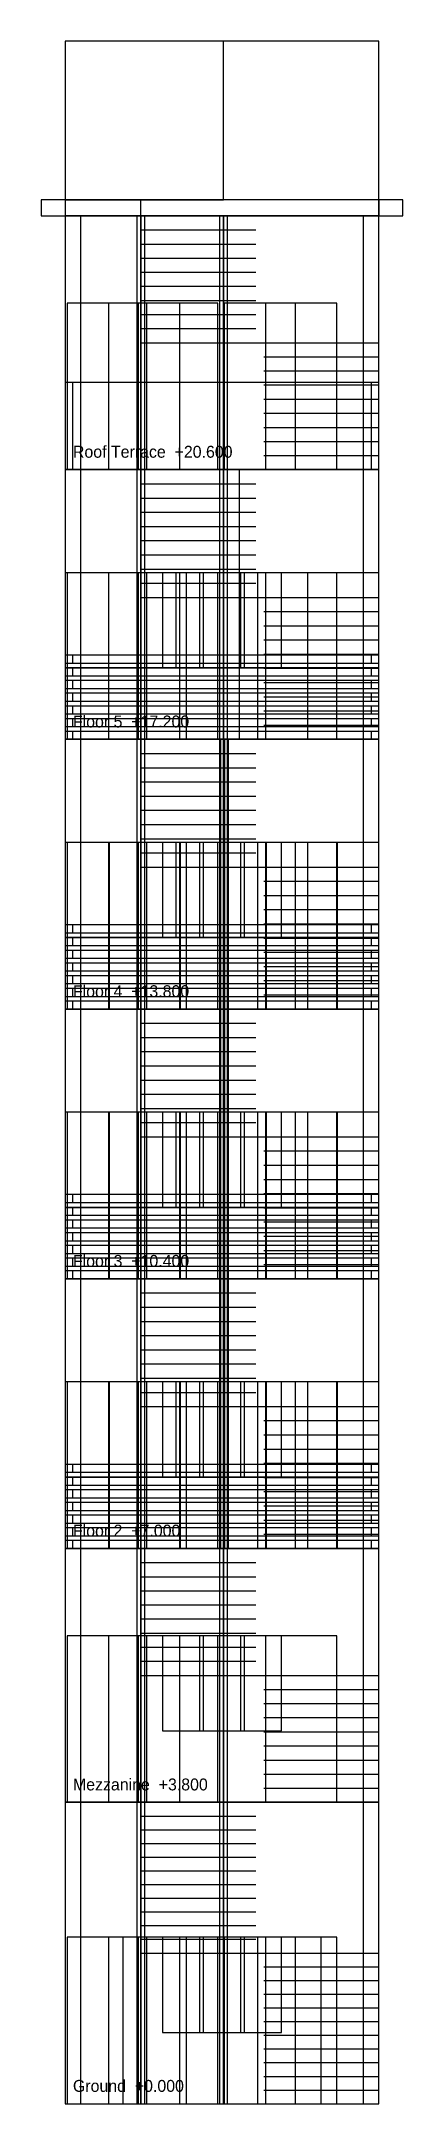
# Model space of a CAD drawing. Header units: millimetres. Extents: x -300 to 4260, y 0 to 26000.
import ezdxf

# ---------------------------------------------------------------- set-up
doc = ezdxf.new("R2010")
doc.units = ezdxf.units.MM
for name, color, linetype in [('DIMS', 8, 'Continuous'), ('DOORS', 1, 'Continuous'), ('ELEV', 7, 'Continuous'), ('LEVELS', 8, 'Continuous'), ('STAIRS', 3, 'Continuous'), ('TEXT', 2, 'Continuous'), ('WINDOWS', 5, 'Continuous')]:
    doc.layers.add(name, color=color, linetype=linetype)

msp = doc.modelspace()

# ---------------------------------------------------------------- linework, layer by layer
at = {"layer": 'DIMS'}
msp.add_line((0, 0), (3960, 0), dxfattribs=at)
at = {"layer": 'DOORS'}
for points in [[(28, 20600), (928, 20600), (928, 22700), (28, 22700)], [(28, 20600), (928, 20600), (928, 22700), (28, 22700)], [(550, 20600), (1450, 20600), (1450, 22700), (550, 22700)], [(1028, 20600), (1928, 20600), (1928, 22700), (1028, 22700)], [(2008, 20600), (2908, 20600), (2908, 22700), (2008, 22700)], [(2530, 20600), (3430, 20600), (3430, 22700), (2530, 22700)], [(2530, 20600), (3430, 20600), (3430, 22700), (2530, 22700)], [(28, 17200), (928, 17200), (928, 19300), (28, 19300)], [(550, 17200), (1450, 17200), (1450, 19300), (550, 19300)], [(1028, 17200), (1928, 17200), (1928, 19300), (1028, 19300)], [(1530, 17200), (2430, 17200), (2430, 19300), (1530, 19300)], [(2530, 17200), (3430, 17200), (3430, 19300), (2530, 19300)], [(2530, 17200), (3430, 17200), (3430, 19300), (2530, 19300)], [(2530, 17200), (3430, 17200), (3430, 19300), (2530, 19300)], [(2530, 17200), (3430, 17200), (3430, 19300), (2530, 19300)], [(3060, 17200), (3960, 17200), (3960, 19300), (3060, 19300)], [(28, 13800), (928, 13800), (928, 15900), (28, 15900)], [(28, 13800), (928, 13800), (928, 15900), (28, 15900)], [(550, 13800), (1450, 13800), (1450, 15900), (550, 15900)], [(555, 13800), (1455, 13800), (1455, 15900), (555, 15900)], [(555, 13800), (1455, 13800), (1455, 15900), (555, 15900)], [(1028, 13800), (1928, 13800), (1928, 15900), (1028, 15900)], [(1530, 13800), (2430, 13800), (2430, 15900), (1530, 15900)], [(2008, 13800), (2908, 13800), (2908, 15900), (2008, 15900)], [(2530, 13800), (3430, 13800), (3430, 15900), (2530, 15900)], [(2530, 13800), (3430, 13800), (3430, 15900), (2530, 15900)], [(2535, 13800), (3435, 13800), (3435, 15900), (2535, 15900)], [(2535, 13800), (3435, 13800), (3435, 15900), (2535, 15900)], [(3060, 13800), (3960, 13800), (3960, 15900), (3060, 15900)], [(28, 10400), (928, 10400), (928, 12500), (28, 12500)], [(28, 10400), (928, 10400), (928, 12500), (28, 12500)], [(550, 10400), (1450, 10400), (1450, 12500), (550, 12500)], [(555, 10400), (1455, 10400), (1455, 12500), (555, 12500)], [(555, 10400), (1455, 10400), (1455, 12500), (555, 12500)], [(1028, 10400), (1928, 10400), (1928, 12500), (1028, 12500)], [(1530, 10400), (2430, 10400), (2430, 12500), (1530, 12500)], [(2008, 10400), (2908, 10400), (2908, 12500), (2008, 12500)], [(2530, 10400), (3430, 10400), (3430, 12500), (2530, 12500)], [(2530, 10400), (3430, 10400), (3430, 12500), (2530, 12500)], [(2535, 10400), (3435, 10400), (3435, 12500), (2535, 12500)], [(2535, 10400), (3435, 10400), (3435, 12500), (2535, 12500)], [(3060, 10400), (3960, 10400), (3960, 12500), (3060, 12500)], [(28, 7000), (928, 7000), (928, 9100), (28, 9100)], [(28, 7000), (928, 7000), (928, 9100), (28, 9100)], [(550, 7000), (1450, 7000), (1450, 9100), (550, 9100)], [(555, 7000), (1455, 7000), (1455, 9100), (555, 9100)], [(555, 7000), (1455, 7000), (1455, 9100), (555, 9100)], [(1028, 7000), (1928, 7000), (1928, 9100), (1028, 9100)], [(1530, 7000), (2430, 7000), (2430, 9100), (1530, 9100)], [(2008, 7000), (2908, 7000), (2908, 9100), (2008, 9100)], [(2530, 7000), (3430, 7000), (3430, 9100), (2530, 9100)], [(2530, 7000), (3430, 7000), (3430, 9100), (2530, 9100)], [(2535, 7000), (3435, 7000), (3435, 9100), (2535, 9100)], [(2535, 7000), (3435, 7000), (3435, 9100), (2535, 9100)], [(3060, 7000), (3960, 7000), (3960, 9100), (3060, 9100)], [(28, 3800), (928, 3800), (928, 5900), (28, 5900)], [(550, 3800), (1450, 3800), (1450, 5900), (550, 5900)], [(1028, 3800), (1928, 3800), (1928, 5900), (1028, 5900)], [(2530, 3800), (3430, 3800), (3430, 5900), (2530, 5900)], [(2530, 3800), (3430, 3800), (3430, 5900), (2530, 5900)], [(28, 0), (928, 0), (928, 2100), (28, 2100)], [(28, 0), (928, 0), (928, 2100), (28, 2100)], [(550, 0), (1450, 0), (1450, 2100), (550, 2100)], [(730, 0), (3230, 0), (3230, 2100), (730, 2100)], [(1028, 0), (1928, 0), (1928, 2100), (1028, 2100)], [(1530, 0), (2430, 0), (2430, 2100), (1530, 2100)], [(1530, 0), (2430, 0), (2430, 2100), (1530, 2100)], [(2008, 0), (2908, 0), (2908, 2100), (2008, 2100)], [(2530, 0), (3430, 0), (3430, 2100), (2530, 2100)], [(2530, 0), (3430, 0), (3430, 2100), (2530, 2100)]]:
    msp.add_lwpolyline(points, close=True, dxfattribs=at)
at = {"layer": 'ELEV'}
for points in [[(0, 0), (3960, 0), (3960, 26000), (0, 26000)], [(0, 24000), (2000, 24000), (2000, 26000), (0, 26000)], [(-300, 23800), (4260, 23800), (4260, 24000), (-300, 24000)], [(-300, 23800), (955, 23800), (955, 24000), (-300, 24000)], [(-300, 23800), (4260, 23800), (4260, 24000), (-300, 24000)], [(3960, 23800), (4260, 23800), (4260, 24000), (3960, 24000)], [(0, 20600), (3960, 20600), (3960, 23800), (0, 23800)], [(0, 20600), (200, 20600), (200, 23800), (0, 23800)], [(0, 20600), (955, 20600), (955, 23800), (0, 23800)], [(0, 20600), (200, 20600), (200, 23800), (0, 23800)], [(0, 20600), (955, 20600), (955, 23800), (0, 23800)], [(0, 20600), (200, 20600), (200, 23800), (0, 23800)], [(0, 20600), (2000, 20600), (2000, 23800), (0, 23800)], [(0, 20600), (200, 20600), (200, 23800), (0, 23800)], [(0, 20600), (3960, 20600), (3960, 23800), (0, 23800)], [(905, 20600), (1005, 20600), (1005, 23800), (905, 23800)], [(955, 20600), (3960, 20600), (3960, 23800), (955, 23800)], [(955, 20600), (2000, 20600), (2000, 23800), (955, 23800)], [(1950, 20600), (2050, 20600), (2050, 23800), (1950, 23800)], [(2000, 20600), (3960, 20600), (3960, 23800), (2000, 23800)], [(2000, 20600), (3960, 20600), (3960, 23800), (2000, 23800)], [(3760, 20600), (3960, 20600), (3960, 23800), (3760, 23800)], [(3760, 20600), (3960, 20600), (3960, 23800), (3760, 23800)], [(3760, 20600), (3960, 20600), (3960, 23800), (3760, 23800)], [(3760, 20600), (3960, 20600), (3960, 23800), (3760, 23800)], [(0, 20600), (3960, 20600), (3960, 21700), (0, 21700)], [(0, 20600), (100, 20600), (100, 21700), (0, 21700)], [(0, 20600), (3960, 20600), (3960, 21700), (0, 21700)], [(0, 20600), (100, 20600), (100, 21700), (0, 21700)], [(3860, 20600), (3960, 20600), (3960, 21700), (3860, 21700)], [(3860, 20600), (3960, 20600), (3960, 21700), (3860, 21700)], [(0, 17200), (3960, 17200), (3960, 20600), (0, 20600)], [(0, 17200), (200, 17200), (200, 20600), (0, 20600)], [(0, 17200), (3960, 17200), (3960, 20600), (0, 20600)], [(0, 17200), (200, 17200), (200, 20600), (0, 20600)], [(0, 17200), (2000, 17200), (2000, 20600), (0, 20600)], [(0, 17200), (200, 17200), (200, 20600), (0, 20600)], [(0, 17200), (2000, 17200), (2000, 20600), (0, 20600)], [(0, 17200), (955, 17200), (955, 20600), (0, 20600)], [(0, 17200), (200, 17200), (200, 20600), (0, 20600)], [(0, 17200), (955, 17200), (955, 20600), (0, 20600)], [(0, 17200), (200, 17200), (200, 20600), (0, 20600)], [(0, 17200), (2000, 17200), (2000, 20600), (0, 20600)], [(0, 17200), (200, 17200), (200, 20600), (0, 20600)], [(0, 17200), (3960, 17200), (3960, 20600), (0, 20600)], [(0, 17200), (200, 17200), (200, 20600), (0, 20600)], [(0, 17200), (3960, 17200), (3960, 20600), (0, 20600)], [(905, 17200), (1005, 17200), (1005, 20600), (905, 20600)], [(955, 17200), (2000, 17200), (2000, 20600), (955, 20600)], [(955, 17200), (2000, 17200), (2000, 20600), (955, 20600)], [(1950, 17200), (2050, 17200), (2050, 20600), (1950, 20600)], [(1950, 17200), (2050, 17200), (2050, 20600), (1950, 20600)], [(2000, 17200), (3960, 17200), (3960, 20600), (2000, 20600)], [(2000, 17200), (2200, 17200), (2200, 20600), (2000, 20600)], [(2000, 17200), (3960, 17200), (3960, 20600), (2000, 20600)], [(2000, 17200), (3960, 17200), (3960, 20600), (2000, 20600)], [(2000, 17200), (3960, 17200), (3960, 20600), (2000, 20600)], [(3760, 17200), (3960, 17200), (3960, 20600), (3760, 20600)], [(3760, 17200), (3960, 17200), (3960, 20600), (3760, 20600)], [(3760, 17200), (3960, 17200), (3960, 20600), (3760, 20600)], [(3760, 17200), (3960, 17200), (3960, 20600), (3760, 20600)], [(3760, 17200), (3960, 17200), (3960, 20600), (3760, 20600)], [(3760, 17200), (3960, 17200), (3960, 20600), (3760, 20600)], [(3760, 17200), (3960, 17200), (3960, 20600), (3760, 20600)], [(0, 18160), (3960, 18160), (3960, 18260), (0, 18260)], [(0, 18160), (100, 18160), (100, 18260), (0, 18260)], [(3860, 18160), (3960, 18160), (3960, 18260), (3860, 18260)], [(0, 18000), (3960, 18000), (3960, 18100), (0, 18100)], [(0, 18000), (100, 18000), (100, 18100), (0, 18100)], [(0, 17840), (3960, 17840), (3960, 17940), (0, 17940)], [(0, 17840), (100, 17840), (100, 17940), (0, 17940)], [(3860, 18000), (3960, 18000), (3960, 18100), (3860, 18100)], [(3860, 17840), (3960, 17840), (3960, 17940), (3860, 17940)], [(0, 17680), (3960, 17680), (3960, 17780), (0, 17780)], [(0, 17680), (100, 17680), (100, 17780), (0, 17780)], [(3860, 17680), (3960, 17680), (3960, 17780), (3860, 17780)], [(0, 17520), (3960, 17520), (3960, 17620), (0, 17620)], [(0, 17520), (100, 17520), (100, 17620), (0, 17620)], [(0, 17360), (3960, 17360), (3960, 17460), (0, 17460)], [(0, 17360), (100, 17360), (100, 17460), (0, 17460)], [(3860, 17520), (3960, 17520), (3960, 17620), (3860, 17620)], [(3860, 17360), (3960, 17360), (3960, 17460), (3860, 17460)], [(0, 17200), (3960, 17200), (3960, 17300), (0, 17300)], [(0, 17200), (100, 17200), (100, 17300), (0, 17300)], [(0, 13800), (3960, 13800), (3960, 17200), (0, 17200)], [(0, 13800), (200, 13800), (200, 17200), (0, 17200)], [(0, 13800), (3960, 13800), (3960, 17200), (0, 17200)], [(0, 13800), (200, 13800), (200, 17200), (0, 17200)], [(0, 13800), (2010, 13800), (2010, 17200), (0, 17200)], [(0, 13800), (200, 13800), (200, 17200), (0, 17200)], [(0, 13800), (2010, 13800), (2010, 17200), (0, 17200)], [(0, 13800), (200, 13800), (200, 17200), (0, 17200)], [(0, 13800), (955, 13800), (955, 17200), (0, 17200)], [(0, 13800), (200, 13800), (200, 17200), (0, 17200)], [(0, 13800), (955, 13800), (955, 17200), (0, 17200)], [(0, 13800), (200, 13800), (200, 17200), (0, 17200)], [(0, 13800), (2000, 13800), (2000, 17200), (0, 17200)], [(0, 13800), (200, 13800), (200, 17200), (0, 17200)], [(0, 13800), (3960, 13800), (3960, 17200), (0, 17200)], [(0, 13800), (200, 13800), (200, 17200), (0, 17200)], [(0, 13800), (3960, 13800), (3960, 17200), (0, 17200)], [(905, 13800), (1005, 13800), (1005, 17200), (905, 17200)], [(955, 13800), (3960, 13800), (3960, 17200), (955, 17200)], [(955, 13800), (2000, 13800), (2000, 17200), (955, 17200)], [(1950, 13800), (2050, 13800), (2050, 17200), (1950, 17200)], [(1960, 13800), (2060, 13800), (2060, 17200), (1960, 17200)], [(2000, 13800), (3960, 13800), (3960, 17200), (2000, 17200)], [(2000, 13800), (3960, 13800), (3960, 17200), (2000, 17200)], [(2010, 13800), (3960, 13800), (3960, 17200), (2010, 17200)], [(2010, 13800), (3960, 13800), (3960, 17200), (2010, 17200)], [(3760, 13800), (3960, 13800), (3960, 17200), (3760, 17200)], [(3760, 13800), (3960, 13800), (3960, 17200), (3760, 17200)], [(3760, 13800), (3960, 13800), (3960, 17200), (3760, 17200)], [(3760, 13800), (3960, 13800), (3960, 17200), (3760, 17200)], [(3760, 13800), (3960, 13800), (3960, 17200), (3760, 17200)], [(3760, 13800), (3960, 13800), (3960, 17200), (3760, 17200)], [(3760, 13800), (3960, 13800), (3960, 17200), (3760, 17200)], [(3760, 13800), (3960, 13800), (3960, 17200), (3760, 17200)], [(3860, 17200), (3960, 17200), (3960, 17300), (3860, 17300)], [(0, 14760), (3960, 14760), (3960, 14860), (0, 14860)], [(0, 14760), (100, 14760), (100, 14860), (0, 14860)], [(3860, 14760), (3960, 14760), (3960, 14860), (3860, 14860)], [(0, 14600), (3960, 14600), (3960, 14700), (0, 14700)], [(0, 14600), (100, 14600), (100, 14700), (0, 14700)], [(3860, 14600), (3960, 14600), (3960, 14700), (3860, 14700)], [(0, 14440), (3960, 14440), (3960, 14540), (0, 14540)], [(0, 14440), (100, 14440), (100, 14540), (0, 14540)], [(0, 14280), (3960, 14280), (3960, 14380), (0, 14380)], [(0, 14280), (100, 14280), (100, 14380), (0, 14380)], [(3860, 14440), (3960, 14440), (3960, 14540), (3860, 14540)], [(3860, 14280), (3960, 14280), (3960, 14380), (3860, 14380)], [(0, 14120), (3960, 14120), (3960, 14220), (0, 14220)], [(0, 14120), (100, 14120), (100, 14220), (0, 14220)], [(0, 13960), (3960, 13960), (3960, 14060), (0, 14060)], [(0, 13960), (100, 13960), (100, 14060), (0, 14060)], [(3860, 14120), (3960, 14120), (3960, 14220), (3860, 14220)], [(3860, 13960), (3960, 13960), (3960, 14060), (3860, 14060)], [(0, 13800), (3960, 13800), (3960, 13900), (0, 13900)], [(0, 13800), (100, 13800), (100, 13900), (0, 13900)], [(0, 10400), (3960, 10400), (3960, 13800), (0, 13800)], [(0, 10400), (200, 10400), (200, 13800), (0, 13800)], [(0, 10400), (3960, 10400), (3960, 13800), (0, 13800)], [(0, 10400), (200, 10400), (200, 13800), (0, 13800)], [(0, 10400), (2010, 10400), (2010, 13800), (0, 13800)], [(0, 10400), (200, 10400), (200, 13800), (0, 13800)], [(0, 10400), (2010, 10400), (2010, 13800), (0, 13800)], [(0, 10400), (200, 10400), (200, 13800), (0, 13800)], [(0, 10400), (955, 10400), (955, 13800), (0, 13800)], [(0, 10400), (200, 10400), (200, 13800), (0, 13800)], [(0, 10400), (955, 10400), (955, 13800), (0, 13800)], [(0, 10400), (200, 10400), (200, 13800), (0, 13800)], [(0, 10400), (2000, 10400), (2000, 13800), (0, 13800)], [(0, 10400), (200, 10400), (200, 13800), (0, 13800)], [(0, 10400), (3960, 10400), (3960, 13800), (0, 13800)], [(0, 10400), (200, 10400), (200, 13800), (0, 13800)], [(0, 10400), (3960, 10400), (3960, 13800), (0, 13800)], [(905, 10400), (1005, 10400), (1005, 13800), (905, 13800)], [(955, 10400), (3960, 10400), (3960, 13800), (955, 13800)], [(955, 10400), (2000, 10400), (2000, 13800), (955, 13800)], [(1950, 10400), (2050, 10400), (2050, 13800), (1950, 13800)], [(1960, 10400), (2060, 10400), (2060, 13800), (1960, 13800)], [(2000, 10400), (3960, 10400), (3960, 13800), (2000, 13800)], [(2000, 10400), (3960, 10400), (3960, 13800), (2000, 13800)], [(2010, 10400), (3960, 10400), (3960, 13800), (2010, 13800)], [(2010, 10400), (3960, 10400), (3960, 13800), (2010, 13800)], [(3760, 10400), (3960, 10400), (3960, 13800), (3760, 13800)], [(3760, 10400), (3960, 10400), (3960, 13800), (3760, 13800)], [(3760, 10400), (3960, 10400), (3960, 13800), (3760, 13800)], [(3760, 10400), (3960, 10400), (3960, 13800), (3760, 13800)], [(3760, 10400), (3960, 10400), (3960, 13800), (3760, 13800)], [(3760, 10400), (3960, 10400), (3960, 13800), (3760, 13800)], [(3760, 10400), (3960, 10400), (3960, 13800), (3760, 13800)], [(3760, 10400), (3960, 10400), (3960, 13800), (3760, 13800)], [(3860, 13800), (3960, 13800), (3960, 13900), (3860, 13900)], [(0, 11360), (3960, 11360), (3960, 11460), (0, 11460)], [(0, 11360), (100, 11360), (100, 11460), (0, 11460)], [(3860, 11360), (3960, 11360), (3960, 11460), (3860, 11460)], [(0, 11200), (3960, 11200), (3960, 11300), (0, 11300)], [(0, 11200), (100, 11200), (100, 11300), (0, 11300)], [(3860, 11200), (3960, 11200), (3960, 11300), (3860, 11300)], [(0, 11040), (3960, 11040), (3960, 11140), (0, 11140)], [(0, 11040), (100, 11040), (100, 11140), (0, 11140)], [(0, 10880), (3960, 10880), (3960, 10980), (0, 10980)], [(0, 10880), (100, 10880), (100, 10980), (0, 10980)], [(3860, 11040), (3960, 11040), (3960, 11140), (3860, 11140)], [(3860, 10880), (3960, 10880), (3960, 10980), (3860, 10980)], [(0, 10720), (3960, 10720), (3960, 10820), (0, 10820)], [(0, 10720), (100, 10720), (100, 10820), (0, 10820)], [(0, 10560), (3960, 10560), (3960, 10660), (0, 10660)], [(0, 10560), (100, 10560), (100, 10660), (0, 10660)], [(3860, 10720), (3960, 10720), (3960, 10820), (3860, 10820)], [(3860, 10560), (3960, 10560), (3960, 10660), (3860, 10660)], [(0, 10400), (3960, 10400), (3960, 10500), (0, 10500)], [(0, 10400), (100, 10400), (100, 10500), (0, 10500)], [(0, 7000), (3960, 7000), (3960, 10400), (0, 10400)], [(0, 7000), (200, 7000), (200, 10400), (0, 10400)], [(0, 7000), (3960, 7000), (3960, 10400), (0, 10400)], [(0, 7000), (200, 7000), (200, 10400), (0, 10400)], [(0, 7000), (2010, 7000), (2010, 10400), (0, 10400)], [(0, 7000), (200, 7000), (200, 10400), (0, 10400)], [(0, 7000), (2010, 7000), (2010, 10400), (0, 10400)], [(0, 7000), (200, 7000), (200, 10400), (0, 10400)], [(0, 7000), (955, 7000), (955, 10400), (0, 10400)], [(0, 7000), (200, 7000), (200, 10400), (0, 10400)], [(0, 7000), (955, 7000), (955, 10400), (0, 10400)], [(0, 7000), (200, 7000), (200, 10400), (0, 10400)], [(0, 7000), (2000, 7000), (2000, 10400), (0, 10400)], [(0, 7000), (200, 7000), (200, 10400), (0, 10400)], [(0, 7000), (3960, 7000), (3960, 10400), (0, 10400)], [(0, 7000), (200, 7000), (200, 10400), (0, 10400)], [(0, 7000), (3960, 7000), (3960, 10400), (0, 10400)], [(905, 7000), (1005, 7000), (1005, 10400), (905, 10400)], [(955, 7000), (3960, 7000), (3960, 10400), (955, 10400)], [(955, 7000), (2000, 7000), (2000, 10400), (955, 10400)], [(1950, 7000), (2050, 7000), (2050, 10400), (1950, 10400)], [(1960, 7000), (2060, 7000), (2060, 10400), (1960, 10400)], [(2000, 7000), (3960, 7000), (3960, 10400), (2000, 10400)], [(2000, 7000), (3960, 7000), (3960, 10400), (2000, 10400)], [(2010, 7000), (3960, 7000), (3960, 10400), (2010, 10400)], [(2010, 7000), (3960, 7000), (3960, 10400), (2010, 10400)], [(3760, 7000), (3960, 7000), (3960, 10400), (3760, 10400)], [(3760, 7000), (3960, 7000), (3960, 10400), (3760, 10400)], [(3760, 7000), (3960, 7000), (3960, 10400), (3760, 10400)], [(3760, 7000), (3960, 7000), (3960, 10400), (3760, 10400)], [(3760, 7000), (3960, 7000), (3960, 10400), (3760, 10400)], [(3760, 7000), (3960, 7000), (3960, 10400), (3760, 10400)], [(3760, 7000), (3960, 7000), (3960, 10400), (3760, 10400)], [(3760, 7000), (3960, 7000), (3960, 10400), (3760, 10400)], [(3860, 10400), (3960, 10400), (3960, 10500), (3860, 10500)], [(0, 7960), (3960, 7960), (3960, 8060), (0, 8060)], [(0, 7960), (100, 7960), (100, 8060), (0, 8060)], [(3860, 7960), (3960, 7960), (3960, 8060), (3860, 8060)], [(0, 7800), (3960, 7800), (3960, 7900), (0, 7900)], [(0, 7800), (100, 7800), (100, 7900), (0, 7900)], [(3860, 7800), (3960, 7800), (3960, 7900), (3860, 7900)], [(0, 7640), (3960, 7640), (3960, 7740), (0, 7740)], [(0, 7640), (100, 7640), (100, 7740), (0, 7740)], [(0, 7480), (3960, 7480), (3960, 7580), (0, 7580)], [(0, 7480), (100, 7480), (100, 7580), (0, 7580)], [(3860, 7640), (3960, 7640), (3960, 7740), (3860, 7740)], [(3860, 7480), (3960, 7480), (3960, 7580), (3860, 7580)], [(0, 7320), (3960, 7320), (3960, 7420), (0, 7420)], [(0, 7320), (100, 7320), (100, 7420), (0, 7420)], [(3860, 7320), (3960, 7320), (3960, 7420), (3860, 7420)], [(0, 7160), (3960, 7160), (3960, 7260), (0, 7260)], [(0, 7160), (100, 7160), (100, 7260), (0, 7260)], [(0, 7000), (3960, 7000), (3960, 7100), (0, 7100)], [(0, 7000), (100, 7000), (100, 7100), (0, 7100)], [(3860, 7160), (3960, 7160), (3960, 7260), (3860, 7260)], [(3860, 7000), (3960, 7000), (3960, 7100), (3860, 7100)], [(0, 3800), (955, 3800), (955, 7000), (0, 7000)], [(0, 3800), (200, 3800), (200, 7000), (0, 7000)], [(0, 3800), (955, 3800), (955, 7000), (0, 7000)], [(0, 3800), (200, 3800), (200, 7000), (0, 7000)], [(0, 3800), (2000, 3800), (2000, 7000), (0, 7000)], [(0, 3800), (200, 3800), (200, 7000), (0, 7000)], [(0, 3800), (3960, 3800), (3960, 7000), (0, 7000)], [(905, 3800), (1005, 3800), (1005, 7000), (905, 7000)], [(955, 3800), (3960, 3800), (3960, 7000), (955, 7000)], [(955, 3800), (2000, 3800), (2000, 7000), (955, 7000)], [(1950, 3800), (2050, 3800), (2050, 7000), (1950, 7000)], [(2000, 3800), (3960, 3800), (3960, 7000), (2000, 7000)], [(2000, 3800), (3960, 3800), (3960, 7000), (2000, 7000)], [(3760, 3800), (3960, 3800), (3960, 7000), (3760, 7000)], [(3760, 3800), (3960, 3800), (3960, 7000), (3760, 7000)], [(3760, 3800), (3960, 3800), (3960, 7000), (3760, 7000)], [(0, 0), (3960, 0), (3960, 3800), (0, 3800)], [(0, 0), (200, 0), (200, 3800), (0, 3800)], [(0, 0), (3960, 0), (3960, 3800), (0, 3800)], [(0, 0), (200, 0), (200, 3800), (0, 3800)], [(0, 0), (955, 0), (955, 3800), (0, 3800)], [(0, 0), (200, 0), (200, 3800), (0, 3800)], [(0, 0), (955, 0), (955, 3800), (0, 3800)], [(0, 0), (200, 0), (200, 3800), (0, 3800)], [(0, 0), (2000, 0), (2000, 3800), (0, 3800)], [(0, 0), (200, 0), (200, 3800), (0, 3800)], [(0, 0), (3960, 0), (3960, 3800), (0, 3800)], [(0, 0), (200, 0), (200, 3800), (0, 3800)], [(0, 0), (3960, 0), (3960, 3800), (0, 3800)], [(905, 0), (1005, 0), (1005, 3800), (905, 3800)], [(955, 0), (3960, 0), (3960, 3800), (955, 3800)], [(955, 0), (2000, 0), (2000, 3800), (955, 3800)], [(1950, 0), (2050, 0), (2050, 3800), (1950, 3800)], [(2000, 0), (3960, 0), (3960, 3800), (2000, 3800)], [(2000, 0), (3960, 0), (3960, 3800), (2000, 3800)], [(3760, 0), (3960, 0), (3960, 3800), (3760, 3800)], [(3760, 0), (3960, 0), (3960, 3800), (3760, 3800)], [(3760, 0), (3960, 0), (3960, 3800), (3760, 3800)], [(3760, 0), (3960, 0), (3960, 3800), (3760, 3800)], [(3760, 0), (3960, 0), (3960, 3800), (3760, 3800)], [(3760, 0), (3960, 0), (3960, 3800), (3760, 3800)]]:
    msp.add_lwpolyline(points, close=True, dxfattribs=at)
at = {"layer": 'LEVELS'}
for p, q in [((0, 20600), (3960, 20600)), ((0, 17200), (3960, 17200)), ((0, 13800), (3960, 13800)), ((0, 10400), (3960, 10400)), ((0, 7000), (3960, 7000)), ((0, 3800), (3960, 3800)), ((0, 0), (3960, 0))]:
    msp.add_line(p, q, dxfattribs=at)
at = {"layer": 'STAIRS'}
for p, q in [((955, 23800), (2408, 23800)), ((955, 23622), (2408, 23622)), ((955, 23444), (2408, 23444)), ((955, 23267), (2408, 23267)), ((955, 23089), (2408, 23089)), ((955, 22911), (2408, 22911)), ((955, 22733), (2408, 22733)), ((955, 22556), (2408, 22556)), ((955, 22378), (2408, 22378)), ((955, 22200), (3960, 22200)), ((2508, 22022), (3960, 22022)), ((2508, 21844), (3960, 21844)), ((2508, 21667), (3960, 21667)), ((2508, 21489), (3960, 21489)), ((2508, 21311), (3960, 21311)), ((2508, 21133), (3960, 21133)), ((2508, 20956), (3960, 20956)), ((955, 20600), (2408, 20600)), ((2508, 20778), (3960, 20778)), ((955, 20421), (2408, 20421)), ((955, 20242), (2408, 20242)), ((955, 20063), (2408, 20063)), ((955, 19884), (2408, 19884)), ((955, 19705), (2408, 19705)), ((955, 19526), (2408, 19526)), ((955, 19347), (2408, 19347)), ((955, 19168), (2408, 19168)), ((955, 18989), (3960, 18989)), ((2508, 18811), (3960, 18811)), ((2508, 18632), (3960, 18632)), ((2508, 18453), (3960, 18453)), ((2508, 18274), (3960, 18274)), ((2508, 18095), (3960, 18095)), ((2508, 17916), (3960, 17916)), ((2508, 17737), (3960, 17737)), ((2508, 17558), (3960, 17558)), ((955, 17200), (2408, 17200)), ((2508, 17379), (3960, 17379)), ((955, 17021), (2408, 17021)), ((955, 16842), (2408, 16842)), ((955, 16663), (2408, 16663)), ((955, 16484), (2408, 16484)), ((955, 16305), (2408, 16305)), ((955, 16126), (2408, 16126)), ((955, 15947), (2408, 15947)), ((955, 15768), (2408, 15768)), ((955, 15589), (3960, 15589)), ((2508, 15411), (3960, 15411)), ((2508, 15232), (3960, 15232)), ((2508, 15053), (3960, 15053)), ((2508, 14874), (3960, 14874)), ((2508, 14695), (3960, 14695)), ((2508, 14516), (3960, 14516)), ((2508, 14337), (3960, 14337)), ((2508, 14158), (3960, 14158)), ((955, 13800), (2408, 13800)), ((2508, 13979), (3960, 13979)), ((955, 13621), (2408, 13621)), ((955, 13442), (2408, 13442)), ((955, 13263), (2408, 13263)), ((955, 13084), (2408, 13084)), ((955, 12905), (2408, 12905)), ((955, 12726), (2408, 12726)), ((955, 12547), (2408, 12547)), ((955, 12368), (2408, 12368)), ((955, 12189), (3960, 12189)), ((2508, 12011), (3960, 12011)), ((2508, 11832), (3960, 11832)), ((2508, 11653), (3960, 11653)), ((2508, 11474), (3960, 11474)), ((2508, 11295), (3960, 11295)), ((2508, 11116), (3960, 11116)), ((2508, 10937), (3960, 10937)), ((2508, 10758), (3960, 10758)), ((955, 10400), (2408, 10400)), ((2508, 10579), (3960, 10579)), ((955, 10221), (2408, 10221)), ((955, 10042), (2408, 10042)), ((955, 9863), (2408, 9863)), ((955, 9684), (2408, 9684)), ((955, 9505), (2408, 9505)), ((955, 9326), (2408, 9326)), ((955, 9147), (2408, 9147)), ((955, 8968), (2408, 8968)), ((955, 8789), (3960, 8789)), ((2508, 8611), (3960, 8611)), ((2508, 8432), (3960, 8432)), ((2508, 8253), (3960, 8253)), ((2508, 8074), (3960, 8074)), ((2508, 7895), (3960, 7895)), ((2508, 7716), (3960, 7716)), ((2508, 7537), (3960, 7537)), ((2508, 7358), (3960, 7358)), ((2508, 7179), (3960, 7179)), ((955, 7000), (2408, 7000)), ((955, 6822), (2408, 6822)), ((955, 6644), (2408, 6644)), ((955, 6467), (2408, 6467)), ((955, 6289), (2408, 6289)), ((955, 6111), (2408, 6111)), ((955, 5933), (2408, 5933)), ((955, 5756), (2408, 5756)), ((955, 5578), (2408, 5578)), ((955, 5400), (3960, 5400)), ((2508, 5222), (3960, 5222)), ((2508, 5044), (3960, 5044)), ((2508, 4867), (3960, 4867)), ((2508, 4689), (3960, 4689)), ((2508, 4511), (3960, 4511)), ((2508, 4333), (3960, 4333)), ((2508, 4156), (3960, 4156)), ((2508, 3978), (3960, 3978)), ((955, 3800), (2408, 3800)), ((955, 3627), (2408, 3627)), ((955, 3455), (2408, 3455)), ((955, 3282), (2408, 3282)), ((955, 3109), (2408, 3109)), ((955, 2936), (2408, 2936)), ((955, 2764), (2408, 2764)), ((955, 2591), (2408, 2591)), ((955, 2418), (2408, 2418)), ((955, 2245), (2408, 2245)), ((955, 2073), (2408, 2073)), ((955, 1900), (3960, 1900)), ((2508, 1727), (3960, 1727)), ((2508, 1555), (3960, 1555)), ((2508, 1382), (3960, 1382)), ((2508, 1209), (3960, 1209)), ((2508, 1036), (3960, 1036)), ((2508, 864), (3960, 864)), ((2508, 691), (3960, 691)), ((2508, 518), (3960, 518)), ((2508, 345), (3960, 345)), ((2508, 173), (3960, 173))]:
    msp.add_line(p, q, dxfattribs=at)
at = {"layer": 'WINDOWS'}
for points in [[(0, 18100), (1400, 18100), (1400, 19300), (0, 19300)], [(1230, 18100), (2730, 18100), (2730, 19300), (1230, 19300)], [(1697, 18100), (1747, 18100), (1747, 19300), (1697, 19300)], [(2213, 18100), (2263, 18100), (2263, 19300), (2213, 19300)], [(0, 14700), (1400, 14700), (1400, 15900), (0, 15900)], [(1230, 14700), (2730, 14700), (2730, 15900), (1230, 15900)], [(1697, 14700), (1747, 14700), (1747, 15900), (1697, 15900)], [(2213, 14700), (2263, 14700), (2263, 15900), (2213, 15900)], [(0, 11300), (1400, 11300), (1400, 12500), (0, 12500)], [(1230, 11300), (2730, 11300), (2730, 12500), (1230, 12500)], [(1697, 11300), (1747, 11300), (1747, 12500), (1697, 12500)], [(2213, 11300), (2263, 11300), (2263, 12500), (2213, 12500)], [(0, 7900), (1400, 7900), (1400, 9100), (0, 9100)], [(1230, 7900), (2730, 7900), (2730, 9100), (1230, 9100)], [(1697, 7900), (1747, 7900), (1747, 9100), (1697, 9100)], [(2213, 7900), (2263, 7900), (2263, 9100), (2213, 9100)], [(1230, 4700), (2730, 4700), (2730, 5900), (1230, 5900)], [(1697, 4700), (1747, 4700), (1747, 5900), (1697, 5900)], [(2213, 4700), (2263, 4700), (2263, 5900), (2213, 5900)], [(1230, 900), (2730, 900), (2730, 2100), (1230, 2100)], [(1697, 900), (1747, 900), (1747, 2100), (1697, 2100)], [(2213, 900), (2263, 900), (2263, 2100), (2213, 2100)]]:
    msp.add_lwpolyline(points, close=True, dxfattribs=at)

# ---------------------------------------------------------------- texts
at = {"layer": 'TEXT'}
for s, p in [('Roof Terrace  +20.600', (100, 20750)), ('Floor 5  +17.200', (100, 17350)), ('Floor 4  +13.800', (100, 13950)), ('Floor 3  +10.400', (100, 10550)), ('Floor 2  +7.000', (100, 7150)), ('Mezzanine  +3.800', (100, 3950)), ('Ground  +0.000', (100, 150))]:
    msp.add_text(s, height=150, dxfattribs=at).set_placement(p)

doc.saveas('drawing.dxf')
